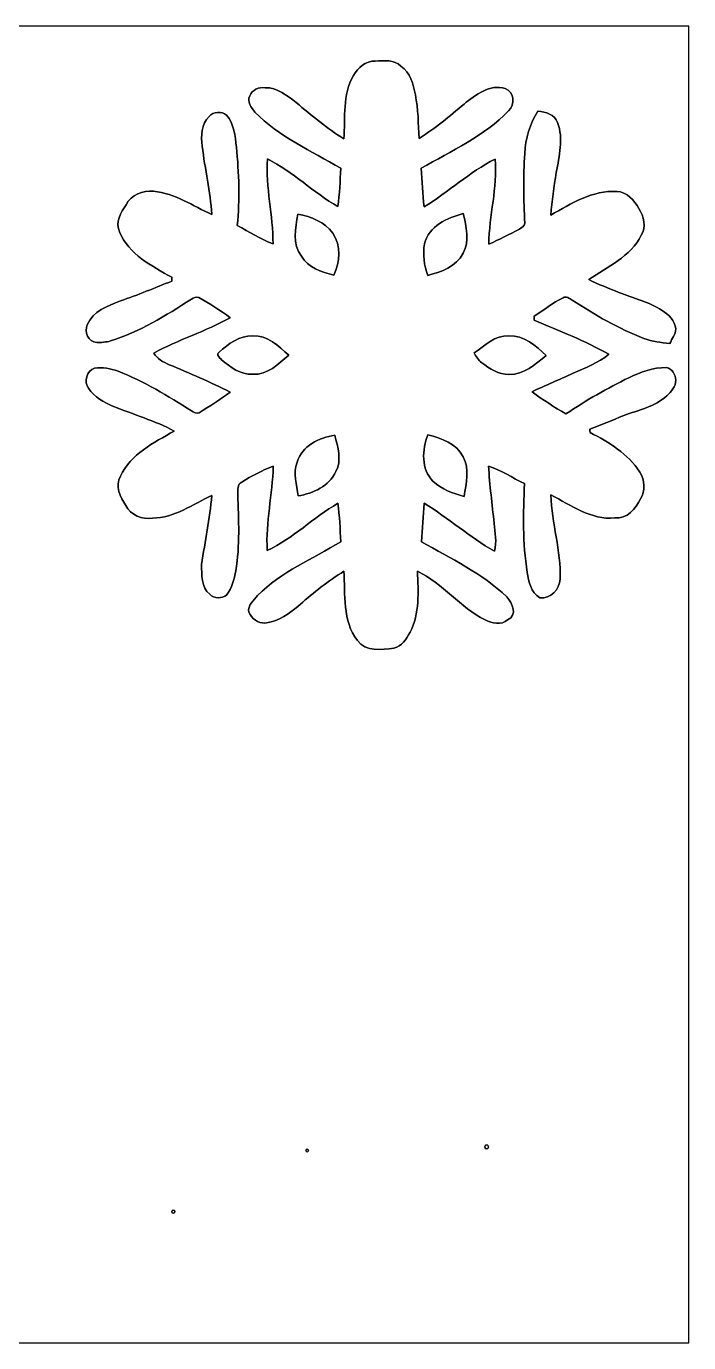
# Model space of a CAD drawing. Header units: centimetres. Extents: x -16.8 to 16.8, y -16.7 to 16.7.
# Drawn here: x 0 to 16.77, y -16.67 to 16.67 of the extents above; entities that cross this region are included whole.
import ezdxf

# ---------------------------------------------------------------- set-up
doc = ezdxf.new("R2010")
doc.units = ezdxf.units.CM
doc.header["$MEASUREMENT"] = 0
doc.layers.add('Layer 1', color=7, linetype='Continuous')

msp = doc.modelspace()

# ---------------------------------------------------------------- linework, layer by layer
at = {"layer": 'Layer 1', "color": 7}
for points, knots in [([(-16.77458, 16.66875), (-16.77458, 16.66875), (16.77458, 16.66875), (16.77458, 16.66875), (16.77458, 16.66875), (16.77458, 16.66875), (16.77458, -16.66875), (16.77458, -16.66875), (16.77458, -16.66875), (16.77458, -16.66875), (-16.77458, -16.66875), (-16.77458, -16.66875), (-16.77458, -16.66875), (-16.77458, -16.66875), (-16.77458, 16.66875), (-16.77458, 16.66875), (-16.77458, 16.66875), (-16.77458, 16.66875), (-16.77458, 16.66875), (-16.77458, 16.66875)], [0, 0, 0, 0, 0.16666667, 0.16666667, 0.16666667, 0.16666667, 0.33333333, 0.33333333, 0.33333333, 0.33333333, 0.5, 0.5, 0.5, 0.5, 0.66666667, 0.66666667, 0.66666667, 0.66666667, 1, 1, 1, 1]), ([(8.28252, 15.4245), (8.00347, 14.93908), (8.07932, 14.35417), (8.04439, 13.81936), (8.04439, 13.81936), (7.61118, 14.08395), (7.22066, 14.40991), (6.83719, 14.74047), (6.83719, 14.74047), (6.60471, 14.91121), (6.3567, 15.12429), (6.05014, 15.11476), (6.05014, 15.11476), (5.88786, 15.14228), (5.71994, 15.05832), (5.6575, 14.90698), (5.6575, 14.90698), (5.57706, 14.76234), (5.70054, 14.6117), (5.78379, 14.49705), (5.78379, 14.49705), (6.39868, 13.86946), (7.21854, 13.51597), (7.9629, 13.07253), (7.9629, 13.07253), (7.94914, 12.74833), (7.92868, 12.42413), (7.8934, 12.10169), (7.8934, 12.10169), (7.2704, 12.46293), (6.7504, 12.98363), (6.10764, 13.31172), (6.10764, 13.31172), (6.05825, 12.59029), (6.25157, 11.87909), (6.24769, 11.15801), (6.24769, 11.15801), (5.93019, 11.28007), (5.64127, 11.46422), (5.34211, 11.62332), (5.34211, 11.62332), (5.40985, 12.28407), (5.38445, 12.95118), (5.3213, 13.61122), (5.3213, 13.61122), (5.28426, 13.89027), (5.2645, 14.19648), (5.07118, 14.41979), (5.07118, 14.41979), (4.94877, 14.52421), (4.73357, 14.5094), (4.6295, 14.38487), (4.6295, 14.38487), (4.42666, 14.19542), (4.42313, 13.88921), (4.45382, 13.6331), (4.45382, 13.6331), (4.52437, 13.05454), (4.66055, 12.48481), (4.69971, 11.90202), (4.69971, 11.90202), (4.21711, 12.11862), (3.76484, 12.44671), (3.22263, 12.4908), (3.22263, 12.4908), (2.95346, 12.51656), (2.65465, 12.39943), (2.52554, 12.15178), (2.52554, 12.15178), (2.38936, 11.95599), (2.25107, 11.70093), (2.36044, 11.46069), (2.36044, 11.46069), (2.5968, 10.89695), (3.17712, 10.59603), (3.683, 10.31381), (3.683, 10.31381), (3.68371, 10.28876), (3.68582, 10.23867), (3.68688, 10.21397), (3.68688, 10.21397), (3.25191, 10.05029), (2.82646, 9.86084), (2.38443, 9.7155), (2.38443, 9.7155), (2.0641, 9.58603), (1.68839, 9.45691), (1.5434, 9.11049), (1.5434, 9.11049), (1.45486, 8.93445), (1.57727, 8.67586), (1.78188, 8.6614), (1.78188, 8.6614), (1.89865, 8.65646), (2.01754, 8.67234), (2.13148, 8.70091), (2.13148, 8.70091), (2.87196, 8.92845), (3.53201, 9.34579), (4.18183, 9.75677), (4.18183, 9.75677), (4.23651, 9.785), (4.30283, 9.84003), (4.36492, 9.79805), (4.36492, 9.79805), (4.64361, 9.64882), (4.9082, 9.47455), (5.16431, 9.28899), (5.16431, 9.28899), (4.54272, 8.94151), (3.85198, 8.73372), (3.2258, 8.39223), (3.2258, 8.39223), (3.31752, 8.24865), (3.46569, 8.16292), (3.62056, 8.09978), (3.62056, 8.09978), (4.13773, 7.87612), (4.6609, 7.66339), (5.16184, 7.4041), (5.16184, 7.4041), (4.90996, 7.21501), (4.64291, 7.04638), (4.37374, 6.8834), (4.37374, 6.8834), (4.30777, 6.84036), (4.23898, 6.89998), (4.18112, 6.92961), (4.18112, 6.92961), (3.59057, 7.31344), (2.98097, 7.67786), (2.32198, 7.93256), (2.32198, 7.93256), (2.1336, 8.00806), (1.92617, 8.03204), (1.72473, 8.01335), (1.72473, 8.01335), (1.524, 7.95055), (1.45521, 7.66586), (1.57374, 7.50147), (1.57374, 7.50147), (1.72544, 7.28098), (1.96638, 7.14622), (2.20733, 7.04356), (2.20733, 7.04356), (2.71745, 6.83401), (3.25579, 6.68373), (3.74227, 6.41985), (3.74227, 6.41985), (3.23109, 6.11787), (2.64372, 5.84059), (2.38196, 5.27403), (2.38196, 5.27403), (2.24367, 5.02849), (2.37561, 4.74169), (2.51919, 4.53143), (2.51919, 4.53143), (2.64619, 4.29648), (2.93088, 4.16666), (3.19334, 4.21323), (3.19334, 4.21323), (3.75638, 4.21358), (4.21146, 4.56424), (4.69971, 4.78931), (4.69971, 4.78931), (4.64432, 4.20158), (4.52684, 3.62232), (4.43794, 3.03989), (4.43794, 3.03989), (4.44147, 2.78236), (4.4263, 2.46521), (4.64714, 2.28388), (4.64714, 2.28388), (4.75615, 2.17487), (4.95335, 2.16923), (5.07118, 2.2666), (5.07118, 2.2666), (5.20771, 2.44228), (5.2645, 2.66453), (5.3026, 2.87973), (5.3026, 2.87973), (5.4162, 3.51896), (5.37563, 4.1723), (5.35411, 4.81718), (5.35411, 4.81718), (5.36328, 4.9216), (5.32977, 5.07683), (5.4543, 5.12621), (5.4543, 5.12621), (5.70865, 5.27967), (5.97182, 5.42396), (6.25122, 5.52732), (6.25122, 5.52732), (6.24134, 4.81365), (6.05402, 4.11057), (6.10235, 3.39513), (6.10235, 3.39513), (6.75464, 3.70311), (7.2704, 4.22663), (7.89093, 4.58929), (7.89093, 4.58929), (7.9308, 4.26614), (7.95055, 3.94088), (7.96361, 3.61527), (7.96361, 3.61527), (7.24994, 3.18347), (6.45689, 2.85256), (5.85717, 2.25637), (5.85717, 2.25637), (5.76051, 2.13289), (5.59576, 2.00201), (5.63633, 1.82774), (5.63633, 1.82774), (5.70477, 1.67252), (5.86881, 1.54834), (6.04308, 1.55399), (6.04308, 1.55399), (6.38916, 1.58574), (6.67738, 1.8094), (6.9342, 2.02636), (6.9342, 2.02636), (7.28133, 2.33504), (7.64928, 2.62184), (8.04404, 2.86738), (8.04404, 2.86738), (8.07826, 2.28565), (8.00206, 1.60902), (8.38447, 1.11689), (8.38447, 1.11689), (8.60143, 0.8255), (8.99477, 0.87595), (9.30839, 0.92251), (9.30839, 0.92251), (9.50912, 0.96485), (9.6266, 1.1557), (9.71691, 1.32292), (9.71691, 1.32292), (9.96597, 1.79458), (9.92893, 2.35232), (9.90671, 2.86667), (9.90671, 2.86667), (10.54841, 2.56469), (10.98338, 1.94769), (11.62085, 1.63513), (11.62085, 1.63513), (11.79548, 1.5554), (12.02796, 1.48978), (12.18706, 1.64112), (12.18706, 1.64112), (12.45482, 1.73955), (12.31018, 2.06975), (12.16554, 2.2165), (12.16554, 2.2165), (11.54465, 2.82187), (10.7502, 3.18876), (10.00619, 3.61456), (10.00619, 3.61456), (10.04006, 3.93947), (10.04252, 4.26685), (10.07639, 4.5914), (10.07639, 4.5914), (10.68776, 4.21499), (11.22786, 3.73133), (11.85333, 3.37749), (11.85333, 3.37749), (11.92071, 3.60645), (11.87168, 3.84881), (11.84769, 4.08023), (11.84769, 4.08023), (11.79654, 4.56389), (11.73551, 5.04684), (11.70481, 5.53191), (11.70481, 5.53191), (12.02831, 5.42713), (12.31194, 5.23134), (12.61886, 5.08811), (12.61886, 5.08811), (12.5797, 4.33952), (12.56877, 3.58387), (12.68377, 2.84057), (12.68377, 2.84057), (12.72046, 2.60174), (12.77973, 2.33468), (13.00339, 2.19781), (13.00339, 2.19781), (13.28244, 2.15336), (13.50821, 2.40877), (13.51844, 2.66912), (13.51844, 2.66912), (13.55231, 3.38984), (13.29655, 4.08376), (13.2842, 4.80342), (13.2842, 4.80342), (13.79467, 4.54025), (14.29526, 4.16525), (14.90416, 4.21675), (14.90416, 4.21675), (15.21636, 4.18183), (15.42591, 4.45347), (15.55327, 4.69865), (15.55327, 4.69865), (15.67991, 4.90255), (15.66933, 5.17878), (15.53845, 5.3781), (15.53845, 5.3781), (15.23859, 5.83847), (14.75811, 6.13904), (14.27727, 6.38175), (14.27727, 6.38175), (14.27621, 6.40256), (14.27374, 6.44384), (14.27268, 6.46465), (14.27268, 6.46465), (14.5602, 6.57578), (14.84383, 6.69572), (15.13064, 6.80896), (15.13064, 6.80896), (15.50211, 6.95254), (15.91451, 7.03756), (16.22178, 7.30885), (16.22178, 7.30885), (16.32691, 7.41645), (16.45003, 7.54239), (16.44826, 7.70431), (16.44826, 7.70431), (16.44191, 7.84366), (16.35725, 8.00347), (16.20979, 8.02711), (16.20979, 8.02711), (15.87676, 8.02993), (15.55856, 7.9121), (15.26258, 7.77064), (15.26258, 7.77064), (14.70907, 7.50429), (14.17637, 7.19526), (13.66696, 6.85236), (13.66696, 6.85236), (13.3731, 7.02804), (13.07924, 7.20549), (12.8083, 7.41574), (12.8083, 7.41574), (13.15226, 7.57696), (13.50327, 7.72231), (13.84829, 7.88176), (13.84829, 7.88176), (14.15838, 8.0264), (14.48964, 8.14105), (14.75528, 8.36401), (14.75528, 8.36401), (14.15027, 8.7055), (13.49798, 8.95562), (12.86016, 9.22831), (12.86016, 9.22831), (12.85981, 9.25336), (12.8591, 9.30381), (12.8591, 9.32921), (12.8591, 9.32921), (13.10428, 9.48231), (13.33324, 9.6647), (13.59217, 9.79487), (13.59217, 9.79487), (13.67367, 9.84038), (13.75586, 9.77512), (13.82571, 9.73667), (13.82571, 9.73667), (14.39898, 9.35637), (15.00258, 9.01735), (15.64252, 8.76229), (15.64252, 8.76229), (15.85101, 8.67869), (16.07679, 8.66634), (16.29692, 8.63494), (16.29692, 8.63494), (16.35054, 8.75665), (16.44227, 8.87166), (16.4465, 9.00959), (16.4465, 9.00959), (16.42322, 9.21103), (16.27187, 9.37189), (16.10254, 9.46961), (16.10254, 9.46961), (15.77269, 9.69645), (15.3737, 9.77759), (15.00964, 9.92928), (15.00964, 9.92928), (14.75352, 10.03406), (14.49317, 10.13001), (14.24552, 10.25384), (14.24552, 10.25384), (14.72071, 10.58333), (15.30562, 10.83239), (15.57514, 11.37708), (15.57514, 11.37708), (15.69896, 11.58769), (15.64076, 11.85686), (15.51446, 12.05265), (15.51446, 12.05265), (15.39487, 12.26044), (15.21813, 12.48375), (14.95425, 12.4841), (14.95425, 12.4841), (14.33548, 12.52432), (13.79926, 12.17648), (13.28314, 11.88791), (13.28314, 11.88791), (13.31383, 12.25021), (13.3604, 12.6111), (13.42178, 12.96917), (13.42178, 12.96917), (13.49622, 13.3798), (13.60805, 13.82677), (13.4553, 14.23141), (13.4553, 14.23141), (13.38368, 14.43743), (13.15191, 14.50516), (12.95717, 14.52316), (12.95717, 14.52316), (12.74939, 14.20248), (12.64532, 13.82677), (12.62133, 13.44754), (12.62133, 13.44754), (12.58182, 12.86087), (12.59593, 12.27173), (12.62521, 11.68506), (12.62521, 11.68506), (12.62486, 11.60639), (12.54548, 11.56899), (12.48763, 11.53513), (12.48763, 11.53513), (12.23327, 11.39931), (11.97575, 11.27019), (11.71363, 11.15095), (11.71363, 11.15095), (11.72104, 11.87309), (11.93553, 12.58464), (11.87097, 13.30819), (11.87097, 13.30819), (11.2268, 12.97411), (10.68917, 12.47528), (10.07533, 12.09393), (10.07533, 12.09393), (10.03194, 12.41848), (10.02912, 12.74692), (10.00054, 13.07289), (10.00054, 13.07289), (10.7636, 13.51315), (11.59581, 13.88181), (12.21176, 14.52809), (12.21176, 14.52809), (12.39097, 14.68473), (12.35851, 15.00858), (12.12991, 15.09395), (12.12991, 15.09395), (11.7288, 15.21531), (11.38202, 14.92673), (11.08675, 14.70131), (11.08675, 14.70131), (10.72374, 14.38981), (10.35226, 14.08536), (9.94727, 13.82889), (9.94727, 13.82889), (9.92646, 14.19825), (9.92717, 14.57149), (9.85238, 14.93555), (9.85238, 14.93555), (9.80264, 15.20084), (9.72361, 15.5), (9.48549, 15.66051), (9.48549, 15.66051), (9.31227, 15.83055), (9.05616, 15.79845), (8.83708, 15.7861), (8.83708, 15.7861), (8.59049, 15.80515), (8.40387, 15.61289), (8.28252, 15.4245), (8.28252, 15.4245), (8.28252, 15.4245), (8.28252, 15.4245), (8.28252, 15.4245)], [0, 0, 0, 0, 0.00826446, 0.00826446, 0.00826446, 0.00826446, 0.01652893, 0.01652893, 0.01652893, 0.01652893, 0.02479339, 0.02479339, 0.02479339, 0.02479339, 0.03305785, 0.03305785, 0.03305785, 0.03305785, 0.04132231, 0.04132231, 0.04132231, 0.04132231, 0.04958678, 0.04958678, 0.04958678, 0.04958678, 0.05785124, 0.05785124, 0.05785124, 0.05785124, 0.0661157, 0.0661157, 0.0661157, 0.0661157, 0.07438017, 0.07438017, 0.07438017, 0.07438017, 0.08264463, 0.08264463, 0.08264463, 0.08264463, 0.09090909, 0.09090909, 0.09090909, 0.09090909, 0.09917355, 0.09917355, 0.09917355, 0.09917355, 0.10743802, 0.10743802, 0.10743802, 0.10743802, 0.11570248, 0.11570248, 0.11570248, 0.11570248, 0.12396694, 0.12396694, 0.12396694, 0.12396694, 0.1322314, 0.1322314, 0.1322314, 0.1322314, 0.14049587, 0.14049587, 0.14049587, 0.14049587, 0.14876033, 0.14876033, 0.14876033, 0.14876033, 0.15702479, 0.15702479, 0.15702479, 0.15702479, 0.16528926, 0.16528926, 0.16528926, 0.16528926, 0.17355372, 0.17355372, 0.17355372, 0.17355372, 0.18181818, 0.18181818, 0.18181818, 0.18181818, 0.19008264, 0.19008264, 0.19008264, 0.19008264, 0.19834711, 0.19834711, 0.19834711, 0.19834711, 0.20661157, 0.20661157, 0.20661157, 0.20661157, 0.21487603, 0.21487603, 0.21487603, 0.21487603, 0.2231405, 0.2231405, 0.2231405, 0.2231405, 0.23140496, 0.23140496, 0.23140496, 0.23140496, 0.23966942, 0.23966942, 0.23966942, 0.23966942, 0.24793388, 0.24793388, 0.24793388, 0.24793388, 0.25619835, 0.25619835, 0.25619835, 0.25619835, 0.26446281, 0.26446281, 0.26446281, 0.26446281, 0.27272727, 0.27272727, 0.27272727, 0.27272727, 0.28099174, 0.28099174, 0.28099174, 0.28099174, 0.2892562, 0.2892562, 0.2892562, 0.2892562, 0.29752066, 0.29752066, 0.29752066, 0.29752066, 0.30578512, 0.30578512, 0.30578512, 0.30578512, 0.31404959, 0.31404959, 0.31404959, 0.31404959, 0.32231405, 0.32231405, 0.32231405, 0.32231405, 0.33057851, 0.33057851, 0.33057851, 0.33057851, 0.33884298, 0.33884298, 0.33884298, 0.33884298, 0.34710744, 0.34710744, 0.34710744, 0.34710744, 0.3553719, 0.3553719, 0.3553719, 0.3553719, 0.36363636, 0.36363636, 0.36363636, 0.36363636, 0.37190083, 0.37190083, 0.37190083, 0.37190083, 0.38016529, 0.38016529, 0.38016529, 0.38016529, 0.38842975, 0.38842975, 0.38842975, 0.38842975, 0.39669421, 0.39669421, 0.39669421, 0.39669421, 0.40495868, 0.40495868, 0.40495868, 0.40495868, 0.41322314, 0.41322314, 0.41322314, 0.41322314, 0.4214876, 0.4214876, 0.4214876, 0.4214876, 0.42975207, 0.42975207, 0.42975207, 0.42975207, 0.43801653, 0.43801653, 0.43801653, 0.43801653, 0.44628099, 0.44628099, 0.44628099, 0.44628099, 0.45454545, 0.45454545, 0.45454545, 0.45454545, 0.46280992, 0.46280992, 0.46280992, 0.46280992, 0.47107438, 0.47107438, 0.47107438, 0.47107438, 0.47933884, 0.47933884, 0.47933884, 0.47933884, 0.48760331, 0.48760331, 0.48760331, 0.48760331, 0.49586777, 0.49586777, 0.49586777, 0.49586777, 0.50413223, 0.50413223, 0.50413223, 0.50413223, 0.51239669, 0.51239669, 0.51239669, 0.51239669, 0.52066116, 0.52066116, 0.52066116, 0.52066116, 0.52892562, 0.52892562, 0.52892562, 0.52892562, 0.53719008, 0.53719008, 0.53719008, 0.53719008, 0.54545455, 0.54545455, 0.54545455, 0.54545455, 0.55371901, 0.55371901, 0.55371901, 0.55371901, 0.56198347, 0.56198347, 0.56198347, 0.56198347, 0.57024793, 0.57024793, 0.57024793, 0.57024793, 0.5785124, 0.5785124, 0.5785124, 0.5785124, 0.58677686, 0.58677686, 0.58677686, 0.58677686, 0.59504132, 0.59504132, 0.59504132, 0.59504132, 0.60330579, 0.60330579, 0.60330579, 0.60330579, 0.61157025, 0.61157025, 0.61157025, 0.61157025, 0.61983471, 0.61983471, 0.61983471, 0.61983471, 0.62809917, 0.62809917, 0.62809917, 0.62809917, 0.63636364, 0.63636364, 0.63636364, 0.63636364, 0.6446281, 0.6446281, 0.6446281, 0.6446281, 0.65289256, 0.65289256, 0.65289256, 0.65289256, 0.66115702, 0.66115702, 0.66115702, 0.66115702, 0.66942149, 0.66942149, 0.66942149, 0.66942149, 0.67768595, 0.67768595, 0.67768595, 0.67768595, 0.68595041, 0.68595041, 0.68595041, 0.68595041, 0.69421488, 0.69421488, 0.69421488, 0.69421488, 0.70247934, 0.70247934, 0.70247934, 0.70247934, 0.7107438, 0.7107438, 0.7107438, 0.7107438, 0.71900826, 0.71900826, 0.71900826, 0.71900826, 0.72727273, 0.72727273, 0.72727273, 0.72727273, 0.73553719, 0.73553719, 0.73553719, 0.73553719, 0.74380165, 0.74380165, 0.74380165, 0.74380165, 0.75206612, 0.75206612, 0.75206612, 0.75206612, 0.76033058, 0.76033058, 0.76033058, 0.76033058, 0.76859504, 0.76859504, 0.76859504, 0.76859504, 0.7768595, 0.7768595, 0.7768595, 0.7768595, 0.78512397, 0.78512397, 0.78512397, 0.78512397, 0.79338843, 0.79338843, 0.79338843, 0.79338843, 0.80165289, 0.80165289, 0.80165289, 0.80165289, 0.80991736, 0.80991736, 0.80991736, 0.80991736, 0.81818182, 0.81818182, 0.81818182, 0.81818182, 0.82644628, 0.82644628, 0.82644628, 0.82644628, 0.83471074, 0.83471074, 0.83471074, 0.83471074, 0.84297521, 0.84297521, 0.84297521, 0.84297521, 0.85123967, 0.85123967, 0.85123967, 0.85123967, 0.85950413, 0.85950413, 0.85950413, 0.85950413, 0.8677686, 0.8677686, 0.8677686, 0.8677686, 0.87603306, 0.87603306, 0.87603306, 0.87603306, 0.88429752, 0.88429752, 0.88429752, 0.88429752, 0.89256198, 0.89256198, 0.89256198, 0.89256198, 0.90082645, 0.90082645, 0.90082645, 0.90082645, 0.90909091, 0.90909091, 0.90909091, 0.90909091, 0.91735537, 0.91735537, 0.91735537, 0.91735537, 0.92561983, 0.92561983, 0.92561983, 0.92561983, 0.9338843, 0.9338843, 0.9338843, 0.9338843, 0.94214876, 0.94214876, 0.94214876, 0.94214876, 0.95041322, 0.95041322, 0.95041322, 0.95041322, 0.95867769, 0.95867769, 0.95867769, 0.95867769, 0.96694215, 0.96694215, 0.96694215, 0.96694215, 0.97520661, 0.97520661, 0.97520661, 0.97520661, 0.98347107, 0.98347107, 0.98347107, 0.98347107, 1, 1, 1, 1]), ([(6.8774, 11.90872), (7.21254, 11.85404), (7.55721, 11.71257), (7.76111, 11.42894), (7.76111, 11.42894), (7.97278, 11.11956), (7.95514, 10.69481), (7.78475, 10.3699), (7.78475, 10.3699), (7.47748, 10.44787), (7.13352, 10.55405), (6.96912, 10.84933), (6.96912, 10.84933), (6.72606, 11.1506), (6.8139, 11.56264), (6.8774, 11.90872)], [0, 0, 0, 0, 0.2, 0.2, 0.2, 0.2, 0.4, 0.4, 0.4, 0.4, 0.6, 0.6, 0.6, 0.6, 1, 1, 1, 1]), ([(10.07992, 11.15977), (10.20233, 11.60604), (10.65354, 11.82194), (11.06734, 11.92636), (11.06734, 11.92636), (11.13543, 11.59898), (11.24267, 11.22998), (11.05923, 10.91988), (11.05923, 10.91988), (10.89272, 10.57734), (10.50643, 10.45175), (10.16564, 10.36073), (10.16564, 10.36073), (10.06898, 10.61367), (10.05064, 10.89307), (10.07992, 11.15977)], [0, 0, 0, 0, 0.2, 0.2, 0.2, 0.2, 0.4, 0.4, 0.4, 0.4, 0.6, 0.6, 0.6, 0.6, 1, 1, 1, 1]), ([(4.88139, 8.41622), (5.11845, 8.62365), (5.39715, 8.84484), (5.73264, 8.82932), (5.73264, 8.82932), (6.10552, 8.8586), (6.38634, 8.56439), (6.64633, 8.3439), (6.64633, 8.3439), (6.38775, 8.11812), (6.10799, 7.83131), (5.73264, 7.85848), (5.73264, 7.85848), (5.42219, 7.83661), (5.16819, 8.04016), (4.94347, 8.22572), (4.94347, 8.22572), (4.90008, 8.2744), (4.79742, 8.36154), (4.88139, 8.41622)], [0, 0, 0, 0, 0.16666667, 0.16666667, 0.16666667, 0.16666667, 0.33333333, 0.33333333, 0.33333333, 0.33333333, 0.5, 0.5, 0.5, 0.5, 0.66666667, 0.66666667, 0.66666667, 0.66666667, 1, 1, 1, 1]), ([(11.34039, 8.39893), (11.61062, 8.57885), (11.87062, 8.85261), (12.22375, 8.83003), (12.22375, 8.83003), (12.60122, 8.84661), (12.91026, 8.5785), (13.16567, 8.32944), (13.16567, 8.32944), (12.88521, 8.12518), (12.60122, 7.82955), (12.2234, 7.85495), (12.2234, 7.85495), (11.96058, 7.83766), (11.73833, 8.00594), (11.53513, 8.1474), (11.53513, 8.1474), (11.44658, 8.20984), (11.39049, 8.30509), (11.34039, 8.39893)], [0, 0, 0, 0, 0.16666667, 0.16666667, 0.16666667, 0.16666667, 0.33333333, 0.33333333, 0.33333333, 0.33333333, 0.5, 0.5, 0.5, 0.5, 0.66666667, 0.66666667, 0.66666667, 0.66666667, 1, 1, 1, 1]), ([(6.858, 5.62786), (6.97865, 6.04449), (7.41398, 6.25898), (7.81614, 6.31261), (7.81614, 6.31261), (7.88176, 6.01098), (7.99712, 5.68537), (7.83766, 5.3908), (7.83766, 5.3908), (7.66657, 5.01826), (7.26299, 4.84258), (6.88234, 4.77449), (6.88234, 4.77449), (6.84918, 5.05636), (6.74405, 5.34882), (6.858, 5.62786)], [0, 0, 0, 0, 0.2, 0.2, 0.2, 0.2, 0.4, 0.4, 0.4, 0.4, 0.6, 0.6, 0.6, 0.6, 1, 1, 1, 1]), ([(10.17164, 6.32354), (10.51101, 6.23746), (10.89448, 6.10482), (11.06135, 5.76968), (11.06135, 5.76968), (11.23139, 5.45888), (11.14178, 5.09164), (11.08781, 4.76144), (11.08781, 4.76144), (10.80382, 4.83588), (10.51807, 4.94736), (10.29864, 5.14773), (10.29864, 5.14773), (9.99384, 5.45888), (10.02171, 5.94466), (10.17164, 6.32354)], [0, 0, 0, 0, 0.2, 0.2, 0.2, 0.2, 0.4, 0.4, 0.4, 0.4, 0.6, 0.6, 0.6, 0.6, 1, 1, 1, 1]), ([(11.63038, -11.67059), (11.57781, -11.70552), (11.63637, -11.79477), (11.68823, -11.75385), (11.68823, -11.75385), (11.74009, -11.71822), (11.68153, -11.62897), (11.63038, -11.67059), (11.63038, -11.67059), (11.63038, -11.67059), (11.63038, -11.67059), (11.63038, -11.67059)], [0, 0, 0, 0, 0.25, 0.25, 0.25, 0.25, 0.5, 0.5, 0.5, 0.5, 1, 1, 1, 1]), ([(7.11341, -11.76902), (7.06649, -11.79301), (7.06614, -11.81664), (7.11235, -11.84063), (7.11235, -11.84063), (7.15857, -11.81629), (7.15892, -11.7923), (7.11341, -11.76902), (7.11341, -11.76902), (7.11341, -11.76902), (7.11341, -11.76902), (7.11341, -11.76902)], [0, 0, 0, 0, 0.25, 0.25, 0.25, 0.25, 0.5, 0.5, 0.5, 0.5, 1, 1, 1, 1]), ([(3.69252, -13.32336), (3.67383, -13.38051), (3.69358, -13.39991), (3.75109, -13.38192), (3.75109, -13.38192), (3.76908, -13.32406), (3.74967, -13.30466), (3.69252, -13.32336)], [0, 0, 0, 0, 0.33333333, 0.33333333, 0.33333333, 0.33333333, 1, 1, 1, 1])]:
    msp.add_open_spline(points, degree=3, knots=knots, dxfattribs=at)
at = {"layer": 'Layer 1', "color": 252}
for points, knots in [([(8.28252, 15.4245), (8.40387, 15.61289), (8.59049, 15.80515), (8.83708, 15.7861), (8.83708, 15.7861), (9.05616, 15.79845), (9.31227, 15.83055), (9.48549, 15.66051), (9.48549, 15.66051), (9.72361, 15.5), (9.80264, 15.20084), (9.85238, 14.93555), (9.85238, 14.93555), (9.92717, 14.57149), (9.92646, 14.19825), (9.94727, 13.82889), (9.94727, 13.82889), (10.35226, 14.08536), (10.72374, 14.38981), (11.08675, 14.70131), (11.08675, 14.70131), (11.38202, 14.92673), (11.7288, 15.21531), (12.12991, 15.09395), (12.12991, 15.09395), (12.35851, 15.00858), (12.39097, 14.68473), (12.21176, 14.52809), (12.21176, 14.52809), (11.59581, 13.88181), (10.7636, 13.51315), (10.00054, 13.07289), (10.00054, 13.07289), (10.02912, 12.74692), (10.03194, 12.41848), (10.07533, 12.09393), (10.07533, 12.09393), (10.68917, 12.47528), (11.2268, 12.97411), (11.87097, 13.30819), (11.87097, 13.30819), (11.93553, 12.58464), (11.72104, 11.87309), (11.71363, 11.15095), (11.71363, 11.15095), (11.97575, 11.27019), (12.23327, 11.39931), (12.48763, 11.53513), (12.48763, 11.53513), (12.54548, 11.56899), (12.62486, 11.60639), (12.62521, 11.68506), (12.62521, 11.68506), (12.59593, 12.27173), (12.58182, 12.86087), (12.62133, 13.44754), (12.62133, 13.44754), (12.64532, 13.82677), (12.74939, 14.20248), (12.95717, 14.52316), (12.95717, 14.52316), (13.15191, 14.50516), (13.38368, 14.43743), (13.4553, 14.23141), (13.4553, 14.23141), (13.60805, 13.82677), (13.49622, 13.3798), (13.42178, 12.96917), (13.42178, 12.96917), (13.3604, 12.6111), (13.31383, 12.25021), (13.28314, 11.88791), (13.28314, 11.88791), (13.79926, 12.17648), (14.33548, 12.52432), (14.95425, 12.4841), (14.95425, 12.4841), (15.21813, 12.48375), (15.39487, 12.26044), (15.51446, 12.05265), (15.51446, 12.05265), (15.64076, 11.85686), (15.69896, 11.58769), (15.57514, 11.37708), (15.57514, 11.37708), (15.30562, 10.83239), (14.72071, 10.58333), (14.24552, 10.25384), (14.24552, 10.25384), (14.49317, 10.13001), (14.75352, 10.03406), (15.00964, 9.92928), (15.00964, 9.92928), (15.3737, 9.77759), (15.77269, 9.69645), (16.10254, 9.46961), (16.10254, 9.46961), (16.27187, 9.37189), (16.42322, 9.21103), (16.4465, 9.00959), (16.4465, 9.00959), (16.44227, 8.87166), (16.35054, 8.75665), (16.29692, 8.63494), (16.29692, 8.63494), (16.07679, 8.66634), (15.85101, 8.67869), (15.64252, 8.76229), (15.64252, 8.76229), (15.00258, 9.01735), (14.39898, 9.35637), (13.82571, 9.73667), (13.82571, 9.73667), (13.75586, 9.77512), (13.67367, 9.84038), (13.59217, 9.79487), (13.59217, 9.79487), (13.33324, 9.6647), (13.10428, 9.48231), (12.8591, 9.32921), (12.8591, 9.32921), (12.8591, 9.30381), (12.85981, 9.25336), (12.86016, 9.22831), (12.86016, 9.22831), (13.49798, 8.95562), (14.15027, 8.7055), (14.75528, 8.36401), (14.75528, 8.36401), (14.48964, 8.14105), (14.15838, 8.0264), (13.84829, 7.88176), (13.84829, 7.88176), (13.50327, 7.72231), (13.15226, 7.57696), (12.8083, 7.41574), (12.8083, 7.41574), (13.07924, 7.20549), (13.3731, 7.02804), (13.66696, 6.85236), (13.66696, 6.85236), (14.17637, 7.19526), (14.70907, 7.50429), (15.26258, 7.77064), (15.26258, 7.77064), (15.55856, 7.9121), (15.87676, 8.02993), (16.20979, 8.02711), (16.20979, 8.02711), (16.35725, 8.00347), (16.44191, 7.84366), (16.44826, 7.70431), (16.44826, 7.70431), (16.45003, 7.54239), (16.32691, 7.41645), (16.22178, 7.30885), (16.22178, 7.30885), (15.91451, 7.03756), (15.50211, 6.95254), (15.13064, 6.80896), (15.13064, 6.80896), (14.84383, 6.69572), (14.5602, 6.57578), (14.27268, 6.46465), (14.27268, 6.46465), (14.27374, 6.44384), (14.27621, 6.40256), (14.27727, 6.38175), (14.27727, 6.38175), (14.75811, 6.13904), (15.23859, 5.83847), (15.53845, 5.3781), (15.53845, 5.3781), (15.66933, 5.17878), (15.67991, 4.90255), (15.55327, 4.69865), (15.55327, 4.69865), (15.42591, 4.45347), (15.21636, 4.18183), (14.90416, 4.21675), (14.90416, 4.21675), (14.29526, 4.16525), (13.79467, 4.54025), (13.2842, 4.80342), (13.2842, 4.80342), (13.29655, 4.08376), (13.55231, 3.38984), (13.51844, 2.66912), (13.51844, 2.66912), (13.50821, 2.40877), (13.28244, 2.15336), (13.00339, 2.19781), (13.00339, 2.19781), (12.77973, 2.33468), (12.72046, 2.60174), (12.68377, 2.84057), (12.68377, 2.84057), (12.56877, 3.58387), (12.5797, 4.33952), (12.61886, 5.08811), (12.61886, 5.08811), (12.31194, 5.23134), (12.02831, 5.42713), (11.70481, 5.53191), (11.70481, 5.53191), (11.73551, 5.04684), (11.79654, 4.56389), (11.84769, 4.08023), (11.84769, 4.08023), (11.87168, 3.84881), (11.92071, 3.60645), (11.85333, 3.37749), (11.85333, 3.37749), (11.22786, 3.73133), (10.68776, 4.21499), (10.07639, 4.5914), (10.07639, 4.5914), (10.04252, 4.26685), (10.04006, 3.93947), (10.00619, 3.61456), (10.00619, 3.61456), (10.7502, 3.18876), (11.54465, 2.82187), (12.16554, 2.2165), (12.16554, 2.2165), (12.31018, 2.06975), (12.45482, 1.73955), (12.18706, 1.64112), (12.18706, 1.64112), (12.02796, 1.48978), (11.79548, 1.5554), (11.62085, 1.63513), (11.62085, 1.63513), (10.98338, 1.94769), (10.54841, 2.56469), (9.90671, 2.86667), (9.90671, 2.86667), (9.92893, 2.35232), (9.96597, 1.79458), (9.71691, 1.32292), (9.71691, 1.32292), (9.6266, 1.1557), (9.50912, 0.96485), (9.30839, 0.92251), (9.30839, 0.92251), (8.99477, 0.87595), (8.60143, 0.8255), (8.38447, 1.11689), (8.38447, 1.11689), (8.00206, 1.60902), (8.07826, 2.28565), (8.04404, 2.86738), (8.04404, 2.86738), (7.64928, 2.62184), (7.28133, 2.33504), (6.9342, 2.02636), (6.9342, 2.02636), (6.67738, 1.8094), (6.38916, 1.58574), (6.04308, 1.55399), (6.04308, 1.55399), (5.86881, 1.54834), (5.70477, 1.67252), (5.63633, 1.82774), (5.63633, 1.82774), (5.59576, 2.00201), (5.76051, 2.13289), (5.85717, 2.25637), (5.85717, 2.25637), (6.45689, 2.85256), (7.24994, 3.18347), (7.96361, 3.61527), (7.96361, 3.61527), (7.95055, 3.94088), (7.9308, 4.26614), (7.89093, 4.58929), (7.89093, 4.58929), (7.2704, 4.22663), (6.75464, 3.70311), (6.10235, 3.39513), (6.10235, 3.39513), (6.05402, 4.11057), (6.24134, 4.81365), (6.25122, 5.52732), (6.25122, 5.52732), (5.97182, 5.42396), (5.70865, 5.27967), (5.4543, 5.12621), (5.4543, 5.12621), (5.32977, 5.07683), (5.36328, 4.9216), (5.35411, 4.81718), (5.35411, 4.81718), (5.37563, 4.1723), (5.4162, 3.51896), (5.3026, 2.87973), (5.3026, 2.87973), (5.2645, 2.66453), (5.20771, 2.44228), (5.07118, 2.2666), (5.07118, 2.2666), (4.95335, 2.16923), (4.75615, 2.17487), (4.64714, 2.28388), (4.64714, 2.28388), (4.4263, 2.46521), (4.44147, 2.78236), (4.43794, 3.03989), (4.43794, 3.03989), (4.52684, 3.62232), (4.64432, 4.20158), (4.69971, 4.78931), (4.69971, 4.78931), (4.21146, 4.56424), (3.75638, 4.21358), (3.19334, 4.21323), (3.19334, 4.21323), (2.93088, 4.16666), (2.64619, 4.29648), (2.51919, 4.53143), (2.51919, 4.53143), (2.37561, 4.74169), (2.24367, 5.02849), (2.38196, 5.27403), (2.38196, 5.27403), (2.64372, 5.84059), (3.23109, 6.11787), (3.74227, 6.41985), (3.74227, 6.41985), (3.25579, 6.68373), (2.71745, 6.83401), (2.20733, 7.04356), (2.20733, 7.04356), (1.96638, 7.14622), (1.72544, 7.28098), (1.57374, 7.50147), (1.57374, 7.50147), (1.45521, 7.66586), (1.524, 7.95055), (1.72473, 8.01335), (1.72473, 8.01335), (1.92617, 8.03204), (2.1336, 8.00806), (2.32198, 7.93256), (2.32198, 7.93256), (2.98097, 7.67786), (3.59057, 7.31344), (4.18112, 6.92961), (4.18112, 6.92961), (4.23898, 6.89998), (4.30777, 6.84036), (4.37374, 6.8834), (4.37374, 6.8834), (4.64291, 7.04638), (4.90996, 7.21501), (5.16184, 7.4041), (5.16184, 7.4041), (4.6609, 7.66339), (4.13773, 7.87612), (3.62056, 8.09978), (3.62056, 8.09978), (3.46569, 8.16292), (3.31752, 8.24865), (3.2258, 8.39223), (3.2258, 8.39223), (3.85198, 8.73372), (4.54272, 8.94151), (5.16431, 9.28899), (5.16431, 9.28899), (4.9082, 9.47455), (4.64361, 9.64882), (4.36492, 9.79805), (4.36492, 9.79805), (4.30283, 9.84003), (4.23651, 9.785), (4.18183, 9.75677), (4.18183, 9.75677), (3.53201, 9.34579), (2.87196, 8.92845), (2.13148, 8.70091), (2.13148, 8.70091), (2.01754, 8.67234), (1.89865, 8.65646), (1.78188, 8.6614), (1.78188, 8.6614), (1.57727, 8.67586), (1.45486, 8.93445), (1.5434, 9.11049), (1.5434, 9.11049), (1.68839, 9.45691), (2.0641, 9.58603), (2.38443, 9.7155), (2.38443, 9.7155), (2.82646, 9.86084), (3.25191, 10.05029), (3.68688, 10.21397), (3.68688, 10.21397), (3.68582, 10.23867), (3.68371, 10.28876), (3.683, 10.31381), (3.683, 10.31381), (3.17712, 10.59603), (2.5968, 10.89695), (2.36044, 11.46069), (2.36044, 11.46069), (2.25107, 11.70093), (2.38936, 11.95599), (2.52554, 12.15178), (2.52554, 12.15178), (2.65465, 12.39943), (2.95346, 12.51656), (3.22263, 12.4908), (3.22263, 12.4908), (3.76484, 12.44671), (4.21711, 12.11862), (4.69971, 11.90202), (4.69971, 11.90202), (4.66055, 12.48481), (4.52437, 13.05454), (4.45382, 13.6331), (4.45382, 13.6331), (4.42313, 13.88921), (4.42666, 14.19542), (4.6295, 14.38487), (4.6295, 14.38487), (4.73357, 14.5094), (4.94877, 14.52421), (5.07118, 14.41979), (5.07118, 14.41979), (5.2645, 14.19648), (5.28426, 13.89027), (5.3213, 13.61122), (5.3213, 13.61122), (5.38445, 12.95118), (5.40985, 12.28407), (5.34211, 11.62332), (5.34211, 11.62332), (5.64127, 11.46422), (5.93019, 11.28007), (6.24769, 11.15801), (6.24769, 11.15801), (6.25157, 11.87909), (6.05825, 12.59029), (6.10764, 13.31172), (6.10764, 13.31172), (6.7504, 12.98363), (7.2704, 12.46293), (7.8934, 12.10169), (7.8934, 12.10169), (7.92868, 12.42413), (7.94914, 12.74833), (7.9629, 13.07253), (7.9629, 13.07253), (7.21854, 13.51597), (6.39868, 13.86946), (5.78379, 14.49705), (5.78379, 14.49705), (5.70054, 14.6117), (5.57706, 14.76234), (5.6575, 14.90698), (5.6575, 14.90698), (5.71994, 15.05832), (5.88786, 15.14228), (6.05014, 15.11476), (6.05014, 15.11476), (6.3567, 15.12429), (6.60471, 14.91121), (6.83719, 14.74047), (6.83719, 14.74047), (7.22066, 14.40991), (7.61118, 14.08395), (8.04439, 13.81936), (8.04439, 13.81936), (8.07932, 14.35417), (8.00347, 14.93908), (8.28252, 15.4245), (8.28252, 15.4245), (8.28252, 15.4245), (8.28252, 15.4245), (8.28252, 15.4245)], [0, 0, 0, 0, 0.00826446, 0.00826446, 0.00826446, 0.00826446, 0.01652893, 0.01652893, 0.01652893, 0.01652893, 0.02479339, 0.02479339, 0.02479339, 0.02479339, 0.03305785, 0.03305785, 0.03305785, 0.03305785, 0.04132231, 0.04132231, 0.04132231, 0.04132231, 0.04958678, 0.04958678, 0.04958678, 0.04958678, 0.05785124, 0.05785124, 0.05785124, 0.05785124, 0.0661157, 0.0661157, 0.0661157, 0.0661157, 0.07438017, 0.07438017, 0.07438017, 0.07438017, 0.08264463, 0.08264463, 0.08264463, 0.08264463, 0.09090909, 0.09090909, 0.09090909, 0.09090909, 0.09917355, 0.09917355, 0.09917355, 0.09917355, 0.10743802, 0.10743802, 0.10743802, 0.10743802, 0.11570248, 0.11570248, 0.11570248, 0.11570248, 0.12396694, 0.12396694, 0.12396694, 0.12396694, 0.1322314, 0.1322314, 0.1322314, 0.1322314, 0.14049587, 0.14049587, 0.14049587, 0.14049587, 0.14876033, 0.14876033, 0.14876033, 0.14876033, 0.15702479, 0.15702479, 0.15702479, 0.15702479, 0.16528926, 0.16528926, 0.16528926, 0.16528926, 0.17355372, 0.17355372, 0.17355372, 0.17355372, 0.18181818, 0.18181818, 0.18181818, 0.18181818, 0.19008264, 0.19008264, 0.19008264, 0.19008264, 0.19834711, 0.19834711, 0.19834711, 0.19834711, 0.20661157, 0.20661157, 0.20661157, 0.20661157, 0.21487603, 0.21487603, 0.21487603, 0.21487603, 0.2231405, 0.2231405, 0.2231405, 0.2231405, 0.23140496, 0.23140496, 0.23140496, 0.23140496, 0.23966942, 0.23966942, 0.23966942, 0.23966942, 0.24793388, 0.24793388, 0.24793388, 0.24793388, 0.25619835, 0.25619835, 0.25619835, 0.25619835, 0.26446281, 0.26446281, 0.26446281, 0.26446281, 0.27272727, 0.27272727, 0.27272727, 0.27272727, 0.28099174, 0.28099174, 0.28099174, 0.28099174, 0.2892562, 0.2892562, 0.2892562, 0.2892562, 0.29752066, 0.29752066, 0.29752066, 0.29752066, 0.30578512, 0.30578512, 0.30578512, 0.30578512, 0.31404959, 0.31404959, 0.31404959, 0.31404959, 0.32231405, 0.32231405, 0.32231405, 0.32231405, 0.33057851, 0.33057851, 0.33057851, 0.33057851, 0.33884298, 0.33884298, 0.33884298, 0.33884298, 0.34710744, 0.34710744, 0.34710744, 0.34710744, 0.3553719, 0.3553719, 0.3553719, 0.3553719, 0.36363636, 0.36363636, 0.36363636, 0.36363636, 0.37190083, 0.37190083, 0.37190083, 0.37190083, 0.38016529, 0.38016529, 0.38016529, 0.38016529, 0.38842975, 0.38842975, 0.38842975, 0.38842975, 0.39669421, 0.39669421, 0.39669421, 0.39669421, 0.40495868, 0.40495868, 0.40495868, 0.40495868, 0.41322314, 0.41322314, 0.41322314, 0.41322314, 0.4214876, 0.4214876, 0.4214876, 0.4214876, 0.42975207, 0.42975207, 0.42975207, 0.42975207, 0.43801653, 0.43801653, 0.43801653, 0.43801653, 0.44628099, 0.44628099, 0.44628099, 0.44628099, 0.45454545, 0.45454545, 0.45454545, 0.45454545, 0.46280992, 0.46280992, 0.46280992, 0.46280992, 0.47107438, 0.47107438, 0.47107438, 0.47107438, 0.47933884, 0.47933884, 0.47933884, 0.47933884, 0.48760331, 0.48760331, 0.48760331, 0.48760331, 0.49586777, 0.49586777, 0.49586777, 0.49586777, 0.50413223, 0.50413223, 0.50413223, 0.50413223, 0.51239669, 0.51239669, 0.51239669, 0.51239669, 0.52066116, 0.52066116, 0.52066116, 0.52066116, 0.52892562, 0.52892562, 0.52892562, 0.52892562, 0.53719008, 0.53719008, 0.53719008, 0.53719008, 0.54545455, 0.54545455, 0.54545455, 0.54545455, 0.55371901, 0.55371901, 0.55371901, 0.55371901, 0.56198347, 0.56198347, 0.56198347, 0.56198347, 0.57024793, 0.57024793, 0.57024793, 0.57024793, 0.5785124, 0.5785124, 0.5785124, 0.5785124, 0.58677686, 0.58677686, 0.58677686, 0.58677686, 0.59504132, 0.59504132, 0.59504132, 0.59504132, 0.60330579, 0.60330579, 0.60330579, 0.60330579, 0.61157025, 0.61157025, 0.61157025, 0.61157025, 0.61983471, 0.61983471, 0.61983471, 0.61983471, 0.62809917, 0.62809917, 0.62809917, 0.62809917, 0.63636364, 0.63636364, 0.63636364, 0.63636364, 0.6446281, 0.6446281, 0.6446281, 0.6446281, 0.65289256, 0.65289256, 0.65289256, 0.65289256, 0.66115702, 0.66115702, 0.66115702, 0.66115702, 0.66942149, 0.66942149, 0.66942149, 0.66942149, 0.67768595, 0.67768595, 0.67768595, 0.67768595, 0.68595041, 0.68595041, 0.68595041, 0.68595041, 0.69421488, 0.69421488, 0.69421488, 0.69421488, 0.70247934, 0.70247934, 0.70247934, 0.70247934, 0.7107438, 0.7107438, 0.7107438, 0.7107438, 0.71900826, 0.71900826, 0.71900826, 0.71900826, 0.72727273, 0.72727273, 0.72727273, 0.72727273, 0.73553719, 0.73553719, 0.73553719, 0.73553719, 0.74380165, 0.74380165, 0.74380165, 0.74380165, 0.75206612, 0.75206612, 0.75206612, 0.75206612, 0.76033058, 0.76033058, 0.76033058, 0.76033058, 0.76859504, 0.76859504, 0.76859504, 0.76859504, 0.7768595, 0.7768595, 0.7768595, 0.7768595, 0.78512397, 0.78512397, 0.78512397, 0.78512397, 0.79338843, 0.79338843, 0.79338843, 0.79338843, 0.80165289, 0.80165289, 0.80165289, 0.80165289, 0.80991736, 0.80991736, 0.80991736, 0.80991736, 0.81818182, 0.81818182, 0.81818182, 0.81818182, 0.82644628, 0.82644628, 0.82644628, 0.82644628, 0.83471074, 0.83471074, 0.83471074, 0.83471074, 0.84297521, 0.84297521, 0.84297521, 0.84297521, 0.85123967, 0.85123967, 0.85123967, 0.85123967, 0.85950413, 0.85950413, 0.85950413, 0.85950413, 0.8677686, 0.8677686, 0.8677686, 0.8677686, 0.87603306, 0.87603306, 0.87603306, 0.87603306, 0.88429752, 0.88429752, 0.88429752, 0.88429752, 0.89256198, 0.89256198, 0.89256198, 0.89256198, 0.90082645, 0.90082645, 0.90082645, 0.90082645, 0.90909091, 0.90909091, 0.90909091, 0.90909091, 0.91735537, 0.91735537, 0.91735537, 0.91735537, 0.92561983, 0.92561983, 0.92561983, 0.92561983, 0.9338843, 0.9338843, 0.9338843, 0.9338843, 0.94214876, 0.94214876, 0.94214876, 0.94214876, 0.95041322, 0.95041322, 0.95041322, 0.95041322, 0.95867769, 0.95867769, 0.95867769, 0.95867769, 0.96694215, 0.96694215, 0.96694215, 0.96694215, 0.97520661, 0.97520661, 0.97520661, 0.97520661, 0.98347107, 0.98347107, 0.98347107, 0.98347107, 1, 1, 1, 1]), ([(6.8774, 11.90872), (6.8139, 11.56264), (6.72606, 11.1506), (6.96912, 10.84933), (6.96912, 10.84933), (7.13352, 10.55405), (7.47748, 10.44787), (7.78475, 10.3699), (7.78475, 10.3699), (7.95514, 10.69481), (7.97278, 11.11956), (7.76111, 11.42894), (7.76111, 11.42894), (7.55721, 11.71257), (7.21254, 11.85404), (6.8774, 11.90872), (6.8774, 11.90872), (6.8774, 11.90872), (6.8774, 11.90872), (6.8774, 11.90872)], [0, 0, 0, 0, 0.16666667, 0.16666667, 0.16666667, 0.16666667, 0.33333333, 0.33333333, 0.33333333, 0.33333333, 0.5, 0.5, 0.5, 0.5, 0.66666667, 0.66666667, 0.66666667, 0.66666667, 1, 1, 1, 1]), ([(10.07992, 11.15977), (10.05064, 10.89307), (10.06898, 10.61367), (10.16564, 10.36073), (10.16564, 10.36073), (10.50643, 10.45175), (10.89272, 10.57734), (11.05923, 10.91988), (11.05923, 10.91988), (11.24267, 11.22998), (11.13543, 11.59898), (11.06734, 11.92636), (11.06734, 11.92636), (10.65354, 11.82194), (10.20233, 11.60604), (10.07992, 11.15977), (10.07992, 11.15977), (10.07992, 11.15977), (10.07992, 11.15977), (10.07992, 11.15977)], [0, 0, 0, 0, 0.16666667, 0.16666667, 0.16666667, 0.16666667, 0.33333333, 0.33333333, 0.33333333, 0.33333333, 0.5, 0.5, 0.5, 0.5, 0.66666667, 0.66666667, 0.66666667, 0.66666667, 1, 1, 1, 1]), ([(4.88139, 8.41622), (4.79742, 8.36154), (4.90008, 8.2744), (4.94347, 8.22572), (4.94347, 8.22572), (5.16819, 8.04016), (5.42219, 7.83661), (5.73264, 7.85848), (5.73264, 7.85848), (6.10799, 7.83131), (6.38775, 8.11812), (6.64633, 8.3439), (6.64633, 8.3439), (6.38634, 8.56439), (6.10552, 8.8586), (5.73264, 8.82932), (5.73264, 8.82932), (5.39715, 8.84484), (5.11845, 8.62365), (4.88139, 8.41622), (4.88139, 8.41622), (4.88139, 8.41622), (4.88139, 8.41622), (4.88139, 8.41622)], [0, 0, 0, 0, 0.14285714, 0.14285714, 0.14285714, 0.14285714, 0.28571429, 0.28571429, 0.28571429, 0.28571429, 0.42857143, 0.42857143, 0.42857143, 0.42857143, 0.57142857, 0.57142857, 0.57142857, 0.57142857, 0.71428571, 0.71428571, 0.71428571, 0.71428571, 1, 1, 1, 1]), ([(11.34039, 8.39893), (11.39049, 8.30509), (11.44658, 8.20984), (11.53513, 8.1474), (11.53513, 8.1474), (11.73833, 8.00594), (11.96058, 7.83766), (12.2234, 7.85495), (12.2234, 7.85495), (12.60122, 7.82955), (12.88521, 8.12518), (13.16567, 8.32944), (13.16567, 8.32944), (12.91026, 8.5785), (12.60122, 8.84661), (12.22375, 8.83003), (12.22375, 8.83003), (11.87062, 8.85261), (11.61062, 8.57885), (11.34039, 8.39893), (11.34039, 8.39893), (11.34039, 8.39893), (11.34039, 8.39893), (11.34039, 8.39893)], [0, 0, 0, 0, 0.14285714, 0.14285714, 0.14285714, 0.14285714, 0.28571429, 0.28571429, 0.28571429, 0.28571429, 0.42857143, 0.42857143, 0.42857143, 0.42857143, 0.57142857, 0.57142857, 0.57142857, 0.57142857, 0.71428571, 0.71428571, 0.71428571, 0.71428571, 1, 1, 1, 1]), ([(6.858, 5.62786), (6.74405, 5.34882), (6.84918, 5.05636), (6.88234, 4.77449), (6.88234, 4.77449), (7.26299, 4.84258), (7.66657, 5.01826), (7.83766, 5.3908), (7.83766, 5.3908), (7.99712, 5.68537), (7.88176, 6.01098), (7.81614, 6.31261), (7.81614, 6.31261), (7.41398, 6.25898), (6.97865, 6.04449), (6.858, 5.62786), (6.858, 5.62786), (6.858, 5.62786), (6.858, 5.62786), (6.858, 5.62786)], [0, 0, 0, 0, 0.16666667, 0.16666667, 0.16666667, 0.16666667, 0.33333333, 0.33333333, 0.33333333, 0.33333333, 0.5, 0.5, 0.5, 0.5, 0.66666667, 0.66666667, 0.66666667, 0.66666667, 1, 1, 1, 1]), ([(10.17164, 6.32354), (10.02171, 5.94466), (9.99384, 5.45888), (10.29864, 5.14773), (10.29864, 5.14773), (10.51807, 4.94736), (10.80382, 4.83588), (11.08781, 4.76144), (11.08781, 4.76144), (11.14178, 5.09164), (11.23139, 5.45888), (11.06135, 5.76968), (11.06135, 5.76968), (10.89448, 6.10482), (10.51101, 6.23746), (10.17164, 6.32354)], [0, 0, 0, 0, 0.2, 0.2, 0.2, 0.2, 0.4, 0.4, 0.4, 0.4, 0.6, 0.6, 0.6, 0.6, 1, 1, 1, 1]), ([(11.63038, -11.67059), (11.68153, -11.62897), (11.74009, -11.71822), (11.68823, -11.75385), (11.68823, -11.75385), (11.63637, -11.79477), (11.57781, -11.70552), (11.63038, -11.67059)], [0, 0, 0, 0, 0.33333333, 0.33333333, 0.33333333, 0.33333333, 1, 1, 1, 1]), ([(7.11341, -11.76902), (7.15892, -11.7923), (7.15857, -11.81629), (7.11235, -11.84063), (7.11235, -11.84063), (7.06614, -11.81664), (7.06649, -11.79301), (7.11341, -11.76902)], [0, 0, 0, 0, 0.33333333, 0.33333333, 0.33333333, 0.33333333, 1, 1, 1, 1]), ([(3.69252, -13.32336), (3.74967, -13.30466), (3.76908, -13.32406), (3.75109, -13.38192), (3.75109, -13.38192), (3.69358, -13.39991), (3.67383, -13.38051), (3.69252, -13.32336)], [0, 0, 0, 0, 0.33333333, 0.33333333, 0.33333333, 0.33333333, 1, 1, 1, 1])]:
    msp.add_open_spline(points, degree=3, knots=knots, dxfattribs=at)

doc.saveas('drawing.dxf')
